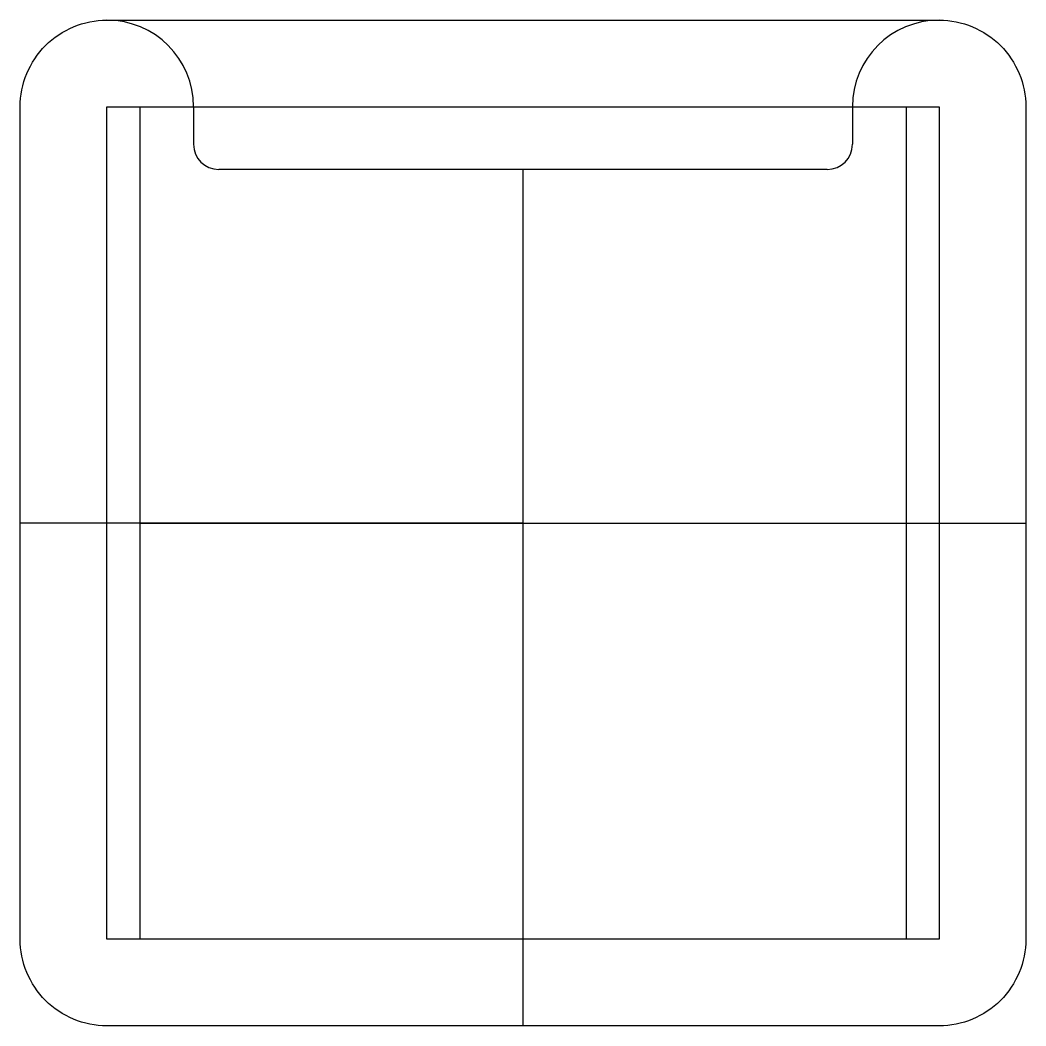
# Model space of a CAD drawing. Header units: millimetres. Extents: x -20 to 20, y -20 to 20.
import ezdxf

# ---------------------------------------------------------------- set-up
doc = ezdxf.new("R2010")
doc.units = ezdxf.units.MM
doc.layers.get('0').update_dxf_attribs({"linetype": 'CONTINUOUS'})

msp = doc.modelspace()

# ---------------------------------------------------------------- linework, layer by layer
for p, q in [((-15.24, 16.55), (-15.24, -16.55)), ((-13.1, 16.55), (-13.1, 15.06)), ((13.1, 16.55), (13.1, 15.06)), ((15.24, 16.55), (15.24, -16.55)), ((12.1, 14.06), (-12.1, 14.06)), ((0, 0), (0, 14.06)), ((0, 0), (-20, 0)), ((-15.24, 0), (15.24, 0)), ((0, -20), (0, 0)), ((0, 0), (20, 0))]:
    msp.add_line(p, q)
msp.add_lwpolyline([(16.55, -20), (-16.55, -20, -0.414214), (-20, -16.55), (-20, 16.55, -0.414214), (-16.55, 20), (16.55, 20, -0.414214), (20, 16.55), (20, -16.55, -0.414214)], format="xyb", close=True)
msp.add_lwpolyline([(16.55, -16.55), (-16.55, -16.55), (-16.55, 16.55), (16.55, 16.55)], close=True)
for centre, radius, start, end in [((16.55, 16.55), 3.45, 90, 180), ((-16.55, 16.55), 3.45, 0, 90), ((-12.1, 15.06), 1, 180, 270), ((12.1, 15.06), 1, 270, 360)]:
    msp.add_arc(centre, radius, start, end)

doc.saveas('drawing.dxf')
